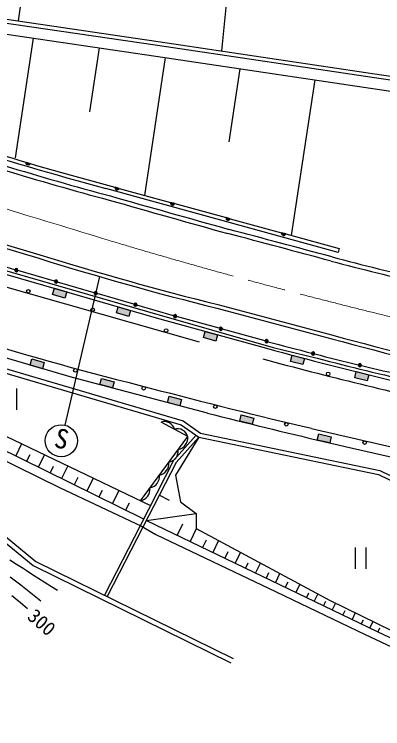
# Model space of a CAD drawing. Units: millimetres, scale not verified. Extents: x 40000 to 680000, y 20000 to 380000.
# Drawn here: x 176507 to 210906, y 244877 to 311636 of the extents above; entities that cross this region are included whole.
import ezdxf
from ezdxf.enums import TextEntityAlignment as Align

# ---------------------------------------------------------------- set-up
doc = ezdxf.new("R2010")
doc.units = ezdxf.units.MM
doc.header["$LTSCALE"] = 1000
doc.linetypes.add('CHAIN', pattern=[18.5, 12, -1.5, 3.5, -1.5])
for name, color, linetype, lineweight in [('M-BGD', 7, 'Continuous', 25), ('M-BMK', 2, 'CHAIN', 13), ('M-STR-STRC', 7, 'Continuous', 25)]:
    doc.layers.add(name, color=color, linetype=linetype, lineweight=lineweight)
doc.styles.add('ＭＳ ゴシック', font='')
doc.styles.get('ＭＳ ゴシック').set_extended_font_data('MS Gothic')

msp = doc.modelspace()

# ---------------------------------------------------------------- hatches: boundary and pattern name
at = {"layer": 'M-BGD'}
for points in [[(178004, 297687, -1), (177621, 297802)], [(185910, 295475, 0.41421), (186050, 295230, 0.41421), (186296, 295370)], [(191097, 294058, 0.41421), (191238, 293813, 0.41421), (191483, 293953)], [(196285, 292641, 0.41422), (196425, 292396, 0.41422), (196671, 292536)], [(201472, 291224, 0.41421), (201613, 290979, 0.41421), (201858, 291119)], [(176852, 287729, 1), (176552, 287729, 1)], [(180556, 286652, 0.41422), (180406, 286802, 0.41422), (180256, 286652, 1)], [(180253, 286031), (181405, 285696), (181238, 285120), (180085, 285455)], [(184260, 285575, 1), (183960, 285575, 0.41422), (184110, 285425, 0.41422)], [(187965, 284498, 0.41421), (187815, 284648, 0.41421), (187665, 284498, 1)], [(186210, 284299), (187362, 283964), (187194, 283388), (186042, 283723)], [(191669, 283421, 1), (191369, 283421, 1)], [(195941, 282251, 1), (195641, 282251, 1)], [(194327, 282004), (195484, 281684), (195324, 281106), (194167, 281426)], [(200212, 281081, 1), (199912, 281081, 1)], [(202452, 279780), (203612, 279475), (203461, 278895), (202298, 279200)], [(204558, 279935, 1), (204258, 279935, 1)], [(179135, 278521), (177982, 278857), (178150, 279433), (179302, 279098)], [(208920, 278850, 1), (208620, 278850, 1)], [(208437, 278242), (209601, 277953), (209458, 277371), (208291, 277660)], [(185666, 276720), (184506, 277027), (184659, 277607), (185819, 277300)], [(191965, 275053), (190805, 275360), (190958, 275940), (192118, 275633)], [(198726, 273322), (197561, 273611), (197706, 274194), (198870, 273905)], [(205961, 271579), (204793, 271854), (204931, 272438), (206098, 272163)]]:
    msp.add_hatch(color=256, dxfattribs=at).paths.add_polyline_path(points)

# ---------------------------------------------------------------- linework, layer by layer
for p, q in [((179025, 325624), (176863, 311009)), ((197280, 323046), (195859, 308233)), ((170413, 311952), (189931, 309101)), ((170364, 311605), (189880, 308755)), ((170220, 310574), (189728, 307725)), ((178272, 309398), (176580, 298213)), ((189931, 309101), (210799, 305990)), ((184438, 308497), (183535, 302533)), ((189880, 308755), (210748, 305643)), ((190603, 307594), (188650, 294690)), ((189728, 307725), (210596, 304613)), ((197580, 306554), (196547, 299729)), ((210799, 305990), (220223, 304610)), ((204557, 305514), (202357, 290974)), ((210748, 305643), (220176, 304263)), ((210596, 304613), (220039, 303231)), ((142111, 297124), (189764, 283265)), ((180915, 296839), (185901, 295478)), ((154489, 296060), (178786, 288836)), ((154590, 296395), (178889, 289171)), ((143140, 295462), (193768, 281022)), ((206749, 289369), (185066, 295364)), ((186304, 295367), (191089, 294061)), ((191492, 293950), (196276, 292644)), ((196679, 292533), (201464, 291227)), ((201867, 291116), (206853, 289755)), ((206853, 289755), (206749, 289369)), ((176557, 287770), (173385, 288691)), ((174448, 288047), (188953, 283852)), ((180262, 286694), (176846, 287687)), ((183966, 285617), (180550, 286610)), ((187671, 284540), (184254, 285533)), ((191375, 283463), (187959, 284456)), ((195520, 284508), (206239, 281653)), ((188953, 283852), (200682, 280514)), ((195432, 284169), (206147, 281315)), ((189764, 283265), (200046, 280423)), ((195646, 282290), (191664, 283381)), ((199917, 281120), (195935, 282211)), ((181936, 277706), (168425, 281637)), ((169036, 280477), (192280, 273638)), ((200682, 280514), (204796, 279504)), ((168941, 280088), (192103, 273273)), ((194535, 274373), (181936, 277706)), ((176717, 276659), (176717, 274659)), ((164795, 276212), (188573, 264477)), ((171527, 274202), (189216, 265731)), ((192103, 273273), (193744, 272120)), ((192280, 273638), (193907, 272494)), ((193907, 272494), (210649, 269016)), ((193744, 272120), (210518, 268635)), ((177189, 271491), (176635, 270369)), ((177958, 270468), (177660, 269863)), ((179317, 270471), (178751, 269325)), ((180142, 269376), (179849, 268783)), ((181494, 269429), (180916, 268256)), ((210518, 268635), (213078, 267378)), ((210649, 269016), (213222, 267753)), ((182435, 268346), (182101, 267671)), ((183873, 268289), (183281, 267089)), ((184712, 267145), (184409, 266532)), ((186281, 267137), (185674, 265908)), ((170526, 266493), (178281, 260120)), ((170783, 266864), (178527, 260501)), ((190984, 266202), (190042, 266685)), ((187223, 265945), (186905, 265300)), ((188840, 264339), (193504, 264998)), ((188251, 263847), (184921, 257349)), ((188516, 263708), (185190, 257216)), ((192226, 263997), (191723, 262951)), ((193504, 263561), (192931, 262370)), ((194414, 262496), (194085, 261814)), ((195574, 262474), (195036, 261357)), ((208327, 261815), (208327, 259815)), ((209327, 261815), (209327, 259815)), ((196441, 261405), (196158, 260817)), ((197637, 261361), (197146, 260341)), ((178527, 260501), (196939, 251424)), ((198328, 260360), (198099, 259883)), ((199482, 260365), (199033, 259433)), ((178281, 260120), (196740, 251020)), ((200247, 259439), (200016, 258960)), ((201279, 259348), (200890, 258540)), ((202040, 258566), (201814, 258095)), ((203170, 258375), (202805, 257618)), ((203974, 257547), (203782, 257148)), ((204844, 257472), (204518, 256794)), ((205565, 256777), (205375, 256381)), ((206495, 256609), (206195, 255986)), ((207384, 255890), (207198, 255504)), ((208337, 255707), (208044, 255097)), ((209068, 255030), (208902, 254684)), ((209999, 254893), (209711, 254294)), ((210607, 254278), (210448, 253940))]:
    msp.add_line(p, q, dxfattribs=at)
for points in [[(178004, 297687, -1), (177621, 297802)], [(185910, 295475, 0.41421), (186050, 295230, 0.41421), (186296, 295370)], [(191097, 294058, 0.41421), (191238, 293813, 0.41421), (191483, 293953)], [(196285, 292641, 0.41422), (196425, 292396, 0.41422), (196671, 292536)], [(201472, 291224, 0.41421), (201613, 290979, 0.41421), (201858, 291119)], [(176852, 287729, 1), (176552, 287729, 1)], [(180556, 286652, 0.41422), (180406, 286802, 0.41422), (180256, 286652, 1)], [(184260, 285575, 1), (183960, 285575, 0.41422), (184110, 285425, 0.41422)], [(187965, 284498, 0.41421), (187815, 284648, 0.41421), (187665, 284498, 1)], [(191669, 283421, 1), (191369, 283421, 1)], [(195941, 282251, 1), (195641, 282251, 1)], [(200212, 281081, 1), (199912, 281081, 1)], [(204558, 279935, 1), (204258, 279935, 1)], [(208920, 278850, 1), (208620, 278850, 1)]]:
    msp.add_lwpolyline(points, format="xyb", close=True, dxfattribs=at)
for points in [[(142451, 289188), (142425, 288411), (158102, 281868), (162663, 276292), (180719, 267428), (188372, 263790), (189724, 263020), (200954, 257668), (209260, 253674), (216717, 250187), (224675, 246385), (238453, 239598), (243481, 237251), (250906, 233675), (255481, 231771), (256334, 231527)], [(188285, 266177), (192697, 272179), (190233, 273536)], [(193497, 272293), (191372, 269938), (188251, 263847)], [(193744, 272120), (191621, 269767), (188516, 263708)], [(193744, 272133), (191563, 268583), (192027, 266087), (193504, 264998), (193504, 263591), (205944, 256878), (227994, 246082), (245571, 237344)], [(188840, 264339), (210381, 253972), (255101, 232841)], [(180540, 257788), (179967, 258150), (179386, 258519), (178798, 258894), (178208, 259271), (177618, 259649), (177320, 259841), (176713, 260232), (176101, 260628)], [(176136, 259084), (176621, 258704), (177102, 258325), (177578, 257947), (178049, 257571), (178513, 257197), (178970, 256826)], [(176278, 257335), (176546, 257114), (176805, 256899), (177054, 256690), (177293, 256489), (177522, 256295), (177740, 256109)]]:
    msp.add_lwpolyline(points, dxfattribs=at)
for points in [[(180253, 286031), (181405, 285696), (181238, 285120), (180085, 285455)], [(186210, 284299), (187362, 283964), (187194, 283388), (186042, 283723)], [(194327, 282004), (195484, 281684), (195324, 281106), (194167, 281426)], [(202452, 279780), (203612, 279475), (203461, 278895), (202298, 279200)], [(179135, 278521), (177982, 278857), (178150, 279433), (179302, 279098)], [(208437, 278242), (209601, 277953), (209458, 277371), (208291, 277660)], [(185666, 276720), (184506, 277027), (184659, 277607), (185819, 277300)], [(191965, 275053), (190805, 275360), (190958, 275940), (192118, 275633)], [(198726, 273322), (197561, 273611), (197706, 274194), (198870, 273905)], [(205961, 271579), (204793, 271854), (204931, 272438), (206098, 272163)]]:
    msp.add_lwpolyline(points, close=True, dxfattribs=at)
for centre in [(177820, 285751), (183821, 284031), (190680, 282089), (182217, 278361), (205817, 278030), (188586, 276690), (195279, 274965), (201905, 273321), (209222, 271610)]:
    msp.add_circle(centre, 168, dxfattribs=at)
for centre, radius, start, end in [((246740, 528205), 240548, 251.03934, 254.11857), ((300657, 721767), 441793, 252.87417, 254.83266), ((257140, 563022), 278166, 252.93374, 255.04778), ((257140, 563022), 277766, 252.93305, 255.04848), ((690190, 2063532), 1839469, 254.07492, 254.43296), ((690190, 2063532), 1839869, 254.07503, 254.43303), ((-2121499, -8401752), 8996635, 75.00604, 75.06966), ((-2121499, -8401752), 8997035, 75.00604, 75.06965), ((267127, 571879), 296158, 252.66586, 256.00792), ((267127, 571879), 296508, 252.66632, 256.00738), ((277193, 557298), 277972, 255.17852, 257.00932), ((277193, 557298), 277572, 255.17865, 257.00952), ((260835, 565559), 297596, 252.71874, 256.07236), ((283155, 562117), 291170, 254.66404, 257.86342), ((283155, 562117), 290820, 254.66379, 257.86419), ((317821, 716382), 451588, 254.88242, 258.01853), ((283966, 590438), 320533, 254.85211, 255.60196), ((283966, 590438), 320533, 255.65559, 256.40544), ((324791, 749853), 486776, 255.10898, 257.32391), ((253065, 458430), 185322, 254.90252, 257.80896), ((283966, 590438), 320533, 256.45907, 257.20892), ((332056, 815305), 557215, 255.14548, 256.7401), ((355106, 906337), 652044, 255.74377, 257.70557), ((190524, 272606), 974, 14.9588, 107.36395), ((191756, 271928), 974, 14.9588, 107.36395), ((374647, 992127), 739093, 256.67043, 257.88086), ((191632, 272038), 1075, 279.80913, 7.54646), ((190749, 270838), 1075, 279.80913, 7.54646), ((189867, 269637), 1075, 279.80913, 7.54646), ((188984, 268437), 1075, 279.80913, 7.54646), ((188102, 267236), 1075, 279.80913, 7.54646)]:
    msp.add_arc(centre, radius, start, end, dxfattribs=at)
at = {"layer": 'M-BMK'}
for centre, radius, start, end in [((-1826782, -6270092), 6862224, 72.94878, 73.13061), ((332917, 781975), 513145, 253.29349, 257.6906)]:
    msp.add_arc(centre, radius, start, end, dxfattribs=at)
at = {"layer": 'M-STR-STRC'}
msp.add_line((184453, 287129), (181232, 273246), dxfattribs=at)
msp.add_circle((180893, 271784), 1500, dxfattribs=at)

# ---------------------------------------------------------------- texts
at = {"layer": 'M-BGD', "style": 'ＭＳ ゴシック'}
msp.add_text('300', height=1320, rotation=318.814, dxfattribs=at).set_placement((179070, 254824), align=Align.MIDDLE_CENTER)
at = {"layer": 'M-STR-STRC', "style": 'ＭＳ ゴシック'}
msp.add_text('S', height=1833, rotation=346.877, dxfattribs=at).set_placement((180609, 270545), align=Align.BOTTOM_CENTER)

doc.saveas('drawing.dxf')
